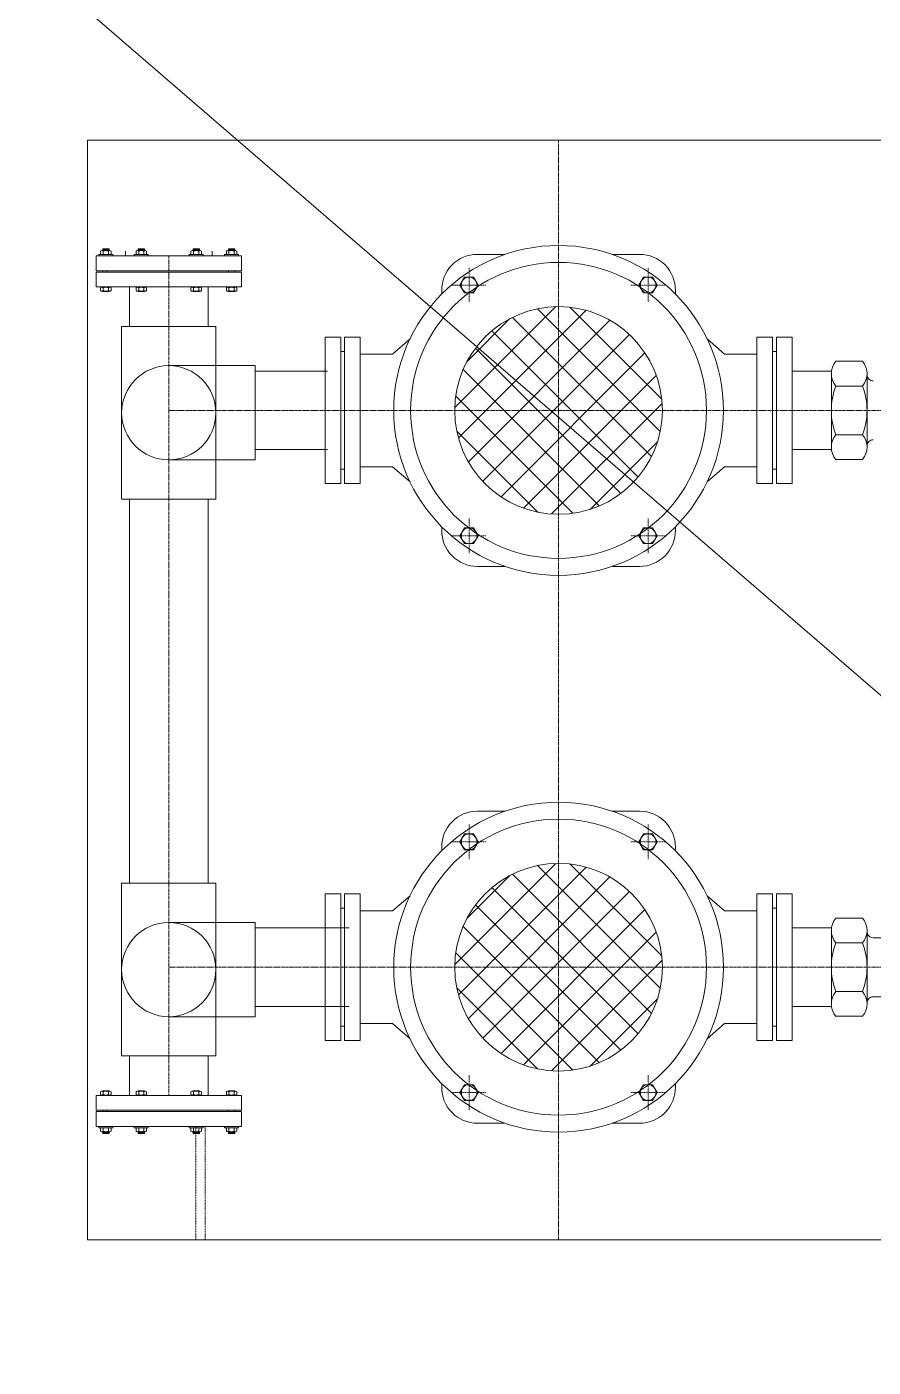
# Model space of a CAD drawing. Header units: millimetres. Extents: x -44713 to 26888, y -13000 to 43000.
# Drawn here: x 10243 to 10648, y 18278 to 18918 of the extents above; entities that cross this region are included whole.
import ezdxf

# ---------------------------------------------------------------- set-up
doc = ezdxf.new("R2010")
doc.units = ezdxf.units.MM
doc.header["$MEASUREMENT"] = 0
for name, pattern in [('1735 X DT-5BR-RFP$0$CENTER', [2, 1.25, -0.25, 0.25, -0.25]), ('1735 X DT-5BR-RFP$0$CONTINU', [0]), ('1735 X DT-5BR-RFP$0$DASHED', [0.75, 0.5, -0.25])]:
    doc.linetypes.add(name, pattern=pattern)
doc.layers.add('00-First Floor Projection', color=1, linetype='Continuous')
doc.layers.add('1735 X DT-5BR-RFP$0$0-MEP', color=251, linetype='Continuous', lineweight=20)
doc.styles.add('1735 X DT-5BR-RFP$0$ARIAL', font='swiss.ttf')
doc.dimstyles.new('1735 X DT-5BR-RFP$0$A&B DIM', dxfattribs={"dimtxt": 250, "dimasz": 250, "dimexe": 100, "dimexo": 100, "dimgap": 0, "dimtad": 0, "dimdec": 0, "dimzin": 12, "dimdsep": 46, "dimtxsty": '1735 X DT-5BR-RFP$0$ARIAL', "dimcen": 0, "dimdle": 100, "dimclrd": 11, "dimclre": 11, "dimclrt": 7, "dimadec": 0, "dimazin": 0, "dimtfac": 1, "dimtdec": 0, "dimtmove": 1, "dimatfit": 2, "dimfxl": 1, "dimtvp": 0.75, "dimtolj": 1, "dimtzin": 12, "dimlwd": 18, "dimlwe": 18, "dimarcsym": 0})

# ---------------------------------------------------------------- blocks, each defined once
blk = doc.blocks.new('1735 X DT-5BR-RFP$0$HOT R.O. WATER CIRCULATION PUMP')
h = blk.add_hatch()
h.set_pattern_fill('ANSI37', color=8, scale=3.6, angle=-270, style=0)
h.set_pattern_definition([(135, (5317.777, -35825.877), (-8.0822305, -8.0822305), []), (225, (5317.777, -35825.877), (8.0822305, -8.0822305), [])])
h.paths.add_polyline_path([(-225, -179.71, 1), (-225, -80.56, 1)])
h = blk.add_hatch()
h.set_pattern_fill('ANSI37', color=8, scale=3.6, angle=-270, style=0)
h.set_pattern_definition([(135, (5317.777, -36091.734), (-8.0822305, -8.0822305), []), (225, (5317.777, -36091.734), (8.0822305, -8.0822305), [])])
h.paths.add_polyline_path([(-225, -445.57, 1), (-225, -346.42, 1)])
for p, q in [((-450, 0), (0, 0)), ((0, -525), (0, 0)), ((-263.79, -55.66), (-250.59, -55.66)), ((-186.21, -55.66), (-199.41, -55.66)), ((-280.8, -72.67), (-280.8, -74.57)), ((-169.2, -72.5), (-169.2, -74.57)), ((-280.8, -187.77), (-280.8, -185.71)), ((-169.2, -187.77), (-169.2, -185.71)), ((-263.79, -204.61), (-250.59, -204.61)), ((-186.21, -204.61), (-199.41, -204.61)), ((-263.79, -321.52), (-250.59, -321.52)), ((-186.21, -321.52), (-199.41, -321.52)), ((-280.8, -338.53), (-280.8, -340.43)), ((-169.2, -338.36), (-169.2, -340.42)), ((-280.8, -453.63), (-280.8, -451.56)), ((-169.2, -453.63), (-169.2, -451.56)), ((-263.79, -470.47), (-250.59, -470.47)), ((-186.21, -470.47), (-199.41, -470.47)), ((-450, -525), (0, -525))]:
    blk.add_line(p, q)
at = {"color": 8, "linetype": '1735 X DT-5BR-RFP$0$CENTER'}
for p, q in [((-225, 0), (-225, -525)), ((-38.81, -469.72), (-38.81, -68.93)), ((-38.81, -130.14), (-622.99, -130.14)), ((-38.81, -395.99), (-622.99, -395.99))]:
    blk.add_line(p, q, dxfattribs=at)
at = {"linetype": '1735 X DT-5BR-RFP$0$DASHED', "ltscale": 0.1}
for p, q in [((-56.25, 0), (-56.25, -54.15)), ((-51.75, 0), (-51.75, -54.15))]:
    blk.add_line(p, q, dxfattribs=at)
at = {"linetype": 'Continuous'}
for p, q in [((-4.12, -54.15), (-73.49, -54.15)), ((-73.49, -61.18), (-73.49, -54.15)), ((-70.09, -51.84), (-70.09, -53.22)), ((-67.58, -51.84), (-67.58, -53.22)), ((-53.18, -51.84), (-53.18, -53.22)), ((-50.67, -51.84), (-50.67, -53.22)), ((-26.94, -51.84), (-26.94, -53.22)), ((-24.44, -51.84), (-24.44, -53.22)), ((-10.03, -51.84), (-10.03, -53.22)), ((-7.52, -51.84), (-7.52, -53.22)), ((-4.12, -54.15), (-4.12, -61.18)), ((-73.49, -61.18), (-4.12, -61.18)), ((-73.49, -68.93), (-73.49, -61.9)), ((-73.49, -61.9), (-4.12, -61.9)), ((-70.37, -61.35), (-70.37, -61.18)), ((-70.37, -61.9), (-70.37, -61.18)), ((-67.3, -61.18), (-67.3, -61.35)), ((-67.3, -61.18), (-67.3, -61.9)), ((-9.15, -61.9), (-9.15, -61.18)), ((-7.24, -61.35), (-7.24, -61.18)), ((-7.24, -61.9), (-7.24, -61.18)), ((-4.12, -61.9), (-4.12, -68.93)), ((-73.49, -68.93), (-4.12, -68.93)), ((-70.37, -69.1), (-70.37, -68.93)), ((-70.09, -70.71), (-70.09, -69.33)), ((-67.58, -70.71), (-67.58, -69.33)), ((-67.3, -68.93), (-67.3, -69.1)), ((-57.56, -68.93), (-57.56, -87.76)), ((-53.46, -69.1), (-53.46, -68.93)), ((-53.18, -70.71), (-53.18, -69.33)), ((-50.67, -70.71), (-50.67, -69.33)), ((-50.39, -68.93), (-50.39, -69.1)), ((-27.22, -68.93), (-27.22, -69.1)), ((-26.94, -70.71), (-26.94, -69.33)), ((-24.44, -70.71), (-24.44, -69.33)), ((-24.16, -69.1), (-24.16, -68.93)), ((-20.06, -68.93), (-20.06, -87.76)), ((-10.31, -68.93), (-10.31, -69.1)), ((-10.03, -70.71), (-10.03, -69.33)), ((-7.52, -70.71), (-7.52, -69.33)), ((-7.24, -69.1), (-7.24, -68.93)), ((-16.31, -87.76), (-61.31, -87.76)), ((-61.31, -87.76), (-61.31, -170.26)), ((-16.31, -170.26), (-16.31, -87.76)), ((-304.29, -103.23), (-295.96, -95.99)), ((-145.71, -103.23), (-154.04, -95.99)), ((-319.69, -103.23), (-304.29, -103.23)), ((-319.69, -103.23), (-319.69, -157.04)), ((-130.31, -103.23), (-145.71, -103.23)), ((-130.31, -103.23), (-130.31, -157.04)), ((-38.81, -106.51), (-80.06, -106.51)), ((-80.06, -106.51), (-80.06, -151.51)), ((-336.56, -111.39), (-355.31, -111.39)), ((-124.98, -111.39), (-80.06, -111.39)), ((-375.29, -116.06), (-390.75, -116.06)), ((-357.44, -118.5), (-370.23, -118.5)), ((-375.29, -144.19), (-390.75, -144.2)), ((-357.44, -141.77), (-370.23, -141.77)), ((-336.56, -148.89), (-355.3, -148.89)), ((-124.98, -148.89), (-80.06, -148.89)), ((-80.06, -151.51), (-38.81, -151.51)), ((-319.69, -157.04), (-304.29, -157.04)), ((-304.29, -157.04), (-295.96, -164.28)), ((-145.71, -157.04), (-154.04, -164.28)), ((-130.31, -157.04), (-145.71, -157.04)), ((-61.31, -170.26), (-16.31, -170.26)), ((-57.56, -353.61), (-57.56, -170.26)), ((-20.06, -170.26), (-20.06, -353.61)), ((-61.31, -436.11), (-61.31, -353.61)), ((-61.31, -353.61), (-16.31, -353.61)), ((-16.31, -353.61), (-16.31, -436.11)), ((-304.29, -369.09), (-295.96, -361.85)), ((-145.71, -369.09), (-154.04, -361.85)), ((-319.69, -369.09), (-304.29, -369.09)), ((-319.69, -369.09), (-319.69, -422.9)), ((-130.31, -369.09), (-145.71, -369.09)), ((-130.31, -369.09), (-130.31, -422.9)), ((-336.56, -377.24), (-355.31, -377.24)), ((-114.56, -377.24), (-80.06, -377.24)), ((-80.06, -417.36), (-80.06, -372.36)), ((-80.06, -372.36), (-38.81, -372.36)), ((-357.44, -384.35), (-370.23, -384.35)), ((-357.44, -407.62), (-370.23, -407.63)), ((-336.56, -414.74), (-355.3, -414.74)), ((-114.56, -414.74), (-80.06, -414.74)), ((-38.81, -417.36), (-80.06, -417.36)), ((-319.69, -422.9), (-304.29, -422.9)), ((-304.29, -422.9), (-295.96, -430.14)), ((-145.71, -422.9), (-154.04, -430.14)), ((-130.31, -422.9), (-145.71, -422.9)), ((-16.31, -436.11), (-61.31, -436.11)), ((-57.56, -454.94), (-57.56, -436.11)), ((-20.06, -454.94), (-20.06, -436.11)), ((-70.09, -453.16), (-70.09, -454.54)), ((-67.58, -453.16), (-67.58, -454.54)), ((-53.18, -453.16), (-53.18, -454.54)), ((-50.67, -453.16), (-50.67, -454.54)), ((-26.94, -453.16), (-26.94, -454.54)), ((-24.44, -453.16), (-24.44, -454.54)), ((-10.03, -453.16), (-10.03, -454.54)), ((-7.52, -453.16), (-7.52, -454.54)), ((-73.49, -454.94), (-73.49, -461.97)), ((-73.49, -454.94), (-4.12, -454.94)), ((-70.37, -454.77), (-70.37, -454.94)), ((-67.3, -454.94), (-67.3, -454.77)), ((-53.46, -454.77), (-53.46, -454.94)), ((-50.39, -454.94), (-50.39, -454.77)), ((-27.22, -454.94), (-27.22, -454.77)), ((-24.16, -454.77), (-24.16, -454.94)), ((-10.31, -454.94), (-10.31, -454.77)), ((-7.24, -454.77), (-7.24, -454.94)), ((-4.12, -461.97), (-4.12, -454.94)), ((-73.49, -461.97), (-4.12, -461.97)), ((-73.49, -462.69), (-4.12, -462.69)), ((-73.49, -462.69), (-73.49, -469.72)), ((-70.37, -461.97), (-70.37, -462.69)), ((-70.37, -462.52), (-70.37, -462.69)), ((-67.3, -462.69), (-67.3, -461.97)), ((-67.3, -462.69), (-67.3, -462.52)), ((-9.15, -461.97), (-9.15, -462.69)), ((-7.24, -461.97), (-7.24, -462.69)), ((-7.24, -462.52), (-7.24, -462.69)), ((-4.12, -469.72), (-4.12, -462.69)), ((-4.12, -469.72), (-73.49, -469.72)), ((-70.09, -472.03), (-70.09, -470.65)), ((-67.58, -472.03), (-67.58, -470.65)), ((-53.18, -472.03), (-53.18, -470.65)), ((-50.67, -472.03), (-50.67, -470.65)), ((-26.94, -472.03), (-26.94, -470.65)), ((-24.44, -472.03), (-24.44, -470.65)), ((-10.03, -472.03), (-10.03, -470.65)), ((-7.52, -472.03), (-7.52, -470.65))]:
    blk.add_line(p, q, dxfattribs=at)
at = {"linetype": '1735 X DT-5BR-RFP$0$CENTER', "ltscale": 0.005}
for p, q in [((-267.75, -78.53), (-267.75, -62.04)), ((-182.25, -78.53), (-182.25, -62.04)), ((-276, -70.29), (-259.5, -70.29)), ((-174, -70.29), (-190.5, -70.29)), ((-267.75, -181.74), (-267.75, -198.23)), ((-182.25, -181.74), (-182.25, -198.23)), ((-276, -189.99), (-259.5, -189.99)), ((-174, -189.99), (-190.5, -189.99)), ((-267.75, -344.39), (-267.75, -327.9)), ((-182.25, -344.39), (-182.25, -327.9)), ((-276, -336.14), (-259.5, -336.14)), ((-174, -336.14), (-190.5, -336.14)), ((-267.75, -447.6), (-267.75, -464.09)), ((-182.25, -447.6), (-182.25, -464.09)), ((-276, -455.84), (-259.5, -455.84)), ((-174, -455.84), (-190.5, -455.84))]:
    blk.add_line(p, q, dxfattribs=at)
at = {"linetype": '1735 X DT-5BR-RFP$0$CONTINU'}
for p, q in [((-59.53, -472.04), (-59.53, -469.72)), ((-18.08, -472.04), (-18.08, -469.72))]:
    blk.add_line(p, q, dxfattribs=at)
at = {"linetype": 'Continuous'}
for points in [[(-67.3, -51.61), (-67.3, -50.74), (-70.37, -50.74), (-70.37, -51.68)], [(-53.46, -51.61), (-53.46, -50.74), (-50.39, -50.74), (-50.39, -51.68)], [(-27.22, -51.61), (-27.22, -50.74), (-24.16, -50.74), (-24.16, -51.68)], [(-10.31, -51.61), (-10.31, -50.74), (-7.24, -50.74), (-7.24, -51.68)], [(-71.36, -53.22), (-71.36, -51.84)], [(-70.73, -51.61), (-66.95, -51.61)], [(-66.95, -53.45), (-70.73, -53.45)], [(-66.31, -51.84), (-66.31, -53.22)], [(-54.45, -51.84), (-54.45, -53.22)], [(-50.03, -51.61), (-53.81, -51.61)], [(-53.81, -53.45), (-50.03, -53.45)], [(-49.4, -53.22), (-49.4, -51.84)], [(-28.22, -51.84), (-28.22, -53.22)], [(-23.8, -51.61), (-27.58, -51.61)], [(-27.58, -53.45), (-23.8, -53.45)], [(-23.16, -53.22), (-23.16, -51.84)], [(-11.3, -51.84), (-11.3, -53.22)], [(-6.89, -51.61), (-10.67, -51.61)], [(-10.67, -53.45), (-6.89, -53.45)], [(-6.25, -53.22), (-6.25, -51.84)], [(-71.36, -69.33), (-71.36, -70.71)], [(-66.95, -69.1), (-70.73, -69.1)], [(-66.31, -70.71), (-66.31, -69.33)], [(-54.45, -69.33), (-54.45, -70.71)], [(-50.03, -69.1), (-53.81, -69.1)], [(-49.4, -70.71), (-49.4, -69.33)], [(-28.22, -70.71), (-28.22, -69.33)], [(-27.58, -69.1), (-23.8, -69.1)], [(-23.16, -69.33), (-23.16, -70.71)], [(-11.3, -70.71), (-11.3, -69.33)], [(-10.67, -69.1), (-6.89, -69.1)], [(-6.25, -69.33), (-6.25, -70.71)], [(-70.73, -70.94), (-66.95, -70.94)], [(-67.3, -70.94), (-67.3, -71.11), (-70.37, -71.11), (-70.37, -70.87)], [(-53.81, -70.94), (-50.03, -70.94)], [(-50.39, -70.94), (-50.39, -71.11), (-53.46, -71.11), (-53.46, -70.87)], [(-23.8, -70.94), (-27.58, -70.94)], [(-27.22, -70.94), (-27.22, -71.11), (-24.16, -71.11), (-24.16, -70.87)], [(-6.89, -70.94), (-10.67, -70.94)], [(-10.31, -70.94), (-10.31, -71.11), (-7.24, -71.11), (-7.24, -70.87)], [(-319.69, -103.23), (-319.69, -95.16), (-327.19, -95.16), (-327.19, -165.12), (-319.69, -165.12), (-319.69, -157.04)], [(-130.31, -103.23), (-130.31, -95.16), (-122.81, -95.16), (-122.81, -165.12), (-130.31, -165.12), (-130.31, -157.04)], [(-357.45, -106.69), (-370.23, -106.69)], [(-372.37, -112.6), (-372.36, -147.67)], [(-355.3, -147.67), (-355.31, -112.59)], [(-370.22, -153.58), (-357.44, -153.57)], [(-319.69, -369.09), (-319.69, -361.02), (-327.19, -361.02), (-327.19, -430.97), (-319.69, -430.97), (-319.69, -422.9)], [(-130.31, -369.09), (-130.31, -361.02), (-122.81, -361.02), (-122.81, -430.97), (-130.31, -430.97), (-130.31, -422.9)], [(-357.45, -372.55), (-370.23, -372.55)], [(-372.37, -378.45), (-372.36, -413.53)], [(-355.3, -413.53), (-355.31, -378.45)], [(-370.22, -419.43), (-357.44, -419.43)], [(-71.36, -454.54), (-71.36, -453.16)], [(-70.73, -452.93), (-66.95, -452.93)], [(-67.3, -452.93), (-67.3, -452.75), (-70.37, -452.75), (-70.37, -453)], [(-66.31, -453.16), (-66.31, -454.54)], [(-54.45, -454.54), (-54.45, -453.16)], [(-53.81, -452.93), (-50.03, -452.93)], [(-50.39, -452.93), (-50.39, -452.75), (-53.46, -452.75), (-53.46, -453)], [(-49.4, -453.16), (-49.4, -454.54)], [(-28.22, -453.16), (-28.22, -454.54)], [(-23.8, -452.93), (-27.58, -452.93)], [(-27.22, -452.93), (-27.22, -452.75), (-24.16, -452.75), (-24.16, -453)], [(-23.16, -454.54), (-23.16, -453.16)], [(-11.3, -453.16), (-11.3, -454.54)], [(-6.89, -452.93), (-10.67, -452.93)], [(-10.31, -452.93), (-10.31, -452.75), (-7.24, -452.75), (-7.24, -453)], [(-6.25, -454.54), (-6.25, -453.16)], [(-66.95, -454.77), (-70.73, -454.77)], [(-50.03, -454.77), (-53.81, -454.77)], [(-27.58, -454.77), (-23.8, -454.77)], [(-10.67, -454.77), (-6.89, -454.77)], [(-71.36, -470.65), (-71.36, -472.03)], [(-66.95, -470.42), (-70.73, -470.42)], [(-70.73, -472.26), (-66.95, -472.26)], [(-67.3, -472.26), (-67.3, -473.13), (-70.37, -473.13), (-70.37, -472.19)], [(-66.31, -472.03), (-66.31, -470.65)], [(-54.45, -472.03), (-54.45, -470.65)], [(-53.81, -470.42), (-50.03, -470.42)], [(-50.03, -472.26), (-53.81, -472.26)], [(-53.46, -472.26), (-53.46, -473.13), (-50.39, -473.13), (-50.39, -472.19)], [(-49.4, -470.65), (-49.4, -472.03)], [(-28.22, -472.03), (-28.22, -470.65)], [(-27.58, -470.42), (-23.8, -470.42)], [(-23.8, -472.26), (-27.58, -472.26)], [(-27.22, -472.26), (-27.22, -473.13), (-24.16, -473.13), (-24.16, -472.19)], [(-23.16, -470.65), (-23.16, -472.03)], [(-11.3, -472.03), (-11.3, -470.65)], [(-10.67, -470.42), (-6.89, -470.42)], [(-6.89, -472.26), (-10.67, -472.26)], [(-10.31, -472.26), (-10.31, -473.13), (-7.24, -473.13), (-7.24, -472.19)], [(-6.25, -470.65), (-6.25, -472.03)]]:
    blk.add_lwpolyline(points, dxfattribs=at)
for points in [[(-72.18, -54.15), (-72.18, -53.45), (-65.5, -53.45), (-65.5, -54.15)], [(-48.58, -54.15), (-48.58, -53.45), (-55.26, -53.45), (-55.26, -54.15)], [(-22.35, -54.15), (-22.35, -53.45), (-29.03, -53.45), (-29.03, -54.15)], [(-5.44, -54.15), (-5.44, -53.45), (-12.12, -53.45), (-12.12, -54.15)], [(-329.06, -165.12), (-329.06, -95.16), (-336.56, -95.16), (-336.56, -165.12)], [(-120.94, -165.12), (-120.94, -95.16), (-113.44, -95.16), (-113.44, -165.12)], [(-329.06, -158.26), (-329.06, -102.01), (-327.19, -102.01), (-327.19, -158.26)], [(-120.94, -158.26), (-120.94, -102.01), (-122.81, -102.01), (-122.81, -158.26)], [(-329.06, -430.97), (-329.06, -361.02), (-336.56, -361.02), (-336.56, -430.97)], [(-120.94, -430.97), (-120.94, -361.02), (-113.44, -361.02), (-113.44, -430.97)], [(-329.06, -424.12), (-329.06, -367.87), (-327.19, -367.87), (-327.19, -424.12)], [(-120.94, -424.12), (-120.94, -367.87), (-122.81, -367.87), (-122.81, -424.12)], [(-72.18, -469.72), (-72.18, -470.42), (-65.5, -470.42), (-65.5, -469.72)], [(-48.58, -469.72), (-48.58, -470.42), (-55.26, -470.42), (-55.26, -469.72)], [(-22.35, -469.72), (-22.35, -470.42), (-29.03, -470.42), (-29.03, -469.72)], [(-5.44, -469.72), (-5.44, -470.42), (-12.12, -470.42), (-12.12, -469.72)]]:
    blk.add_lwpolyline(points, close=True, dxfattribs=at)
for points in [[(-265.58, -74.05), (-263.41, -70.29), (-265.58, -66.53), (-269.92, -66.53), (-272.09, -70.29), (-269.92, -74.05)], [(-184.42, -74.05), (-186.59, -70.29), (-184.42, -66.53), (-180.08, -66.53), (-177.91, -70.29), (-180.08, -74.05)], [(-265.58, -186.23), (-263.41, -189.99), (-265.58, -193.75), (-269.92, -193.75), (-272.09, -189.99), (-269.92, -186.23)], [(-184.42, -186.23), (-186.59, -189.99), (-184.42, -193.75), (-180.08, -193.75), (-177.91, -189.99), (-180.08, -186.23)], [(-265.58, -339.91), (-263.41, -336.14), (-265.58, -332.38), (-269.92, -332.38), (-272.09, -336.14), (-269.92, -339.91)], [(-184.42, -339.91), (-186.59, -336.14), (-184.42, -332.38), (-180.08, -332.38), (-177.91, -336.14), (-180.08, -339.91)], [(-265.58, -452.08), (-263.41, -455.84), (-265.58, -459.61), (-269.92, -459.61), (-272.09, -455.84), (-269.92, -452.08)], [(-184.42, -452.08), (-186.59, -455.84), (-184.42, -459.61), (-180.08, -459.61), (-177.91, -455.84), (-180.08, -452.08)]]:
    blk.add_lwpolyline(points, close=True)
for centre in [(-225, -130.14), (-225, -395.99)]:
    blk.add_circle(centre, 78.75, dxfattribs=at)
for centre, radius in [((-225, -130.14), 70.65), ((-267.75, -70.29), 3.76), ((-182.25, -70.29), 3.76), ((-225, -130.14), 49.57), ((-267.75, -189.99), 3.76), ((-182.25, -189.99), 3.76), ((-225, -395.99), 70.65), ((-267.75, -336.14), 3.76), ((-182.25, -336.14), 3.76), ((-225, -395.99), 49.57), ((-267.75, -455.84), 3.76), ((-182.25, -455.84), 3.76)]:
    blk.add_circle(centre, radius)
at = {"ltscale": 0.1}
for centre in [(-38.81, -129.01), (-38.81, -394.86)]:
    blk.add_circle(centre, 22.5, dxfattribs=at)
at = {"linetype": 'Continuous'}
for centre, radius, start, end in [((-68.94, -34.07), 16.91, 265.14085, 275.53757), ((-68.94, -34.36), 16.91, 265.14085, 275.53757), ((-52.02, -34.07), 16.91, 265.14085, 275.53757), ((-52.02, -34.36), 16.91, 265.14085, 275.53757), ((-25.79, -34.07), 16.91, 265.14085, 275.53757), ((-25.79, -34.36), 16.91, 265.14085, 275.53757), ((-8.88, -34.07), 16.91, 265.14085, 275.53757), ((-8.88, -34.36), 16.91, 265.14085, 275.53757), ((-263.79, -72.67), 17.01, 90, 180.73828), ((-186.21, -72.67), 17.01, 359.26172, 90), ((-70.73, -52.6), 0.994, 50.19425, 129.80575), ((-70.73, -52.46), 0.994, 230.19425, 309.80575), ((-68.94, -34.6), 16.91, 265.14085, 275.53757), ((-68.84, -55.14), 3.53, 69.18422, 110.81578), ((-68.84, -49.92), 3.53, 249.18422, 290.81578), ((-66.95, -52.6), 0.994, 50.19425, 129.80575), ((-66.95, -52.46), 0.994, 230.19425, 309.80575), ((-53.81, -52.6), 0.994, 50.19425, 129.80575), ((-53.81, -52.46), 0.994, 230.19425, 309.80575), ((-52.02, -34.6), 16.91, 265.14085, 275.53757), ((-51.92, -55.14), 3.53, 69.18422, 110.81578), ((-51.92, -49.92), 3.53, 249.18422, 290.81578), ((-50.03, -52.6), 0.994, 50.19425, 129.80575), ((-50.03, -52.46), 0.994, 230.19425, 309.80575), ((-27.58, -52.6), 0.994, 50.19425, 129.80575), ((-27.58, -52.46), 0.994, 230.19425, 309.80575), ((-25.79, -34.6), 16.91, 265.14085, 275.53757), ((-25.69, -55.14), 3.53, 69.18422, 110.81578), ((-25.69, -49.92), 3.53, 249.18422, 290.81578), ((-23.8, -52.6), 0.994, 50.19425, 129.80575), ((-23.8, -52.46), 0.994, 230.19425, 309.80575), ((-10.67, -52.6), 0.994, 50.19425, 129.80575), ((-10.67, -52.46), 0.994, 230.19425, 309.80575), ((-8.88, -34.6), 16.91, 265.14085, 275.53757), ((-8.78, -55.14), 3.53, 69.18422, 110.81578), ((-8.78, -49.92), 3.53, 249.18422, 290.81578), ((-6.89, -52.6), 0.994, 50.19425, 129.80575), ((-6.89, -52.46), 0.994, 230.19425, 309.80575), ((-70.73, -70.09), 0.994, 50.19425, 129.80575), ((-68.84, -72.63), 3.53, 69.18422, 110.81578), ((-66.95, -70.09), 0.994, 50.19425, 129.80575), ((-53.81, -70.09), 0.994, 50.19425, 129.80575), ((-51.92, -72.63), 3.53, 69.18422, 110.81578), ((-50.03, -70.09), 0.994, 50.19425, 129.80575), ((-27.58, -70.09), 0.994, 50.19425, 129.80575), ((-25.69, -72.63), 3.53, 69.18422, 110.81578), ((-23.8, -70.09), 0.994, 50.19425, 129.80575), ((-10.67, -70.09), 0.994, 50.19425, 129.80575), ((-8.78, -72.63), 3.53, 69.18422, 110.81578), ((-6.89, -70.09), 0.994, 50.19425, 129.80575), ((-70.73, -69.94), 0.994, 230.19425, 309.80575), ((-68.84, -67.41), 3.53, 249.18422, 290.81578), ((-66.95, -69.94), 0.994, 230.19425, 309.80575), ((-53.81, -69.94), 0.994, 230.19425, 309.80575), ((-51.92, -67.41), 3.53, 249.18422, 290.81578), ((-50.03, -69.94), 0.994, 230.19425, 309.80575), ((-27.58, -69.94), 0.994, 230.19425, 309.80575), ((-25.69, -67.41), 3.53, 249.18422, 290.81578), ((-23.8, -69.94), 0.994, 230.19425, 309.80575), ((-10.67, -69.94), 0.994, 230.19425, 309.80575), ((-8.78, -67.41), 3.53, 249.18422, 290.81578), ((-6.89, -69.94), 0.994, 230.19425, 309.80575), ((-363.15, -112.59), 9.22, 140.20383, 219.81534), ((-364.53, -112.59), 9.22, 320.20383, 39.81534), ((-375.29, -113.14), 2.93, 269.99911, 0), ((-339.62, -130.13), 32.74, 159.19381, 200.82536), ((-388.05, -130.14), 32.74, 339.19381, 20.82536), ((-375.29, -147.12), 2.93, 0, 90.00089), ((-363.14, -147.67), 9.22, 140.20383, 219.81534), ((-364.52, -147.67), 9.22, 320.20383, 39.81534), ((-263.79, -338.53), 17.01, 90, 180.73828), ((-186.21, -338.53), 17.01, 359.26172, 90), ((-363.15, -378.45), 9.22, 140.20383, 219.81534), ((-364.53, -378.45), 9.22, 320.20383, 39.81534), ((-375.29, -378.99), 2.93, 269.99911, 0), ((-339.62, -395.99), 32.74, 159.19381, 200.82536), ((-388.05, -395.99), 32.74, 339.19381, 20.82536), ((-363.14, -413.53), 9.22, 140.20383, 219.81534), ((-364.52, -413.53), 9.22, 320.20383, 39.81534), ((-375.29, -412.98), 2.93, 0, 90.00089), ((-70.73, -453.92), 0.994, 50.19425, 129.80575), ((-68.84, -456.46), 3.53, 69.18422, 110.81578), ((-66.95, -453.92), 0.994, 50.19425, 129.80575), ((-53.81, -453.92), 0.994, 50.19425, 129.80575), ((-51.92, -456.46), 3.53, 69.18422, 110.81578), ((-50.03, -453.92), 0.994, 50.19425, 129.80575), ((-27.58, -453.92), 0.994, 50.19425, 129.80575), ((-25.69, -456.46), 3.53, 69.18422, 110.81578), ((-23.8, -453.92), 0.994, 50.19425, 129.80575), ((-10.67, -453.92), 0.994, 50.19425, 129.80575), ((-8.78, -456.46), 3.53, 69.18422, 110.81578), ((-6.89, -453.92), 0.994, 50.19425, 129.80575), ((-70.73, -453.77), 0.994, 230.19425, 309.80575), ((-68.84, -451.24), 3.53, 249.18422, 290.81578), ((-66.95, -453.77), 0.994, 230.19425, 309.80575), ((-53.81, -453.77), 0.994, 230.19425, 309.80575), ((-51.92, -451.24), 3.53, 249.18422, 290.81578), ((-50.03, -453.77), 0.994, 230.19425, 309.80575), ((-27.58, -453.77), 0.994, 230.19425, 309.80575), ((-25.69, -451.24), 3.53, 249.18422, 290.81578), ((-23.8, -453.77), 0.994, 230.19425, 309.80575), ((-10.67, -453.77), 0.994, 230.19425, 309.80575), ((-8.78, -451.24), 3.53, 249.18422, 290.81578), ((-6.89, -453.77), 0.994, 230.19425, 309.80575), ((-70.73, -471.41), 0.994, 50.19425, 129.80575), ((-70.73, -471.26), 0.994, 230.19425, 309.80575), ((-68.94, -489.27), 16.91, 84.46243, 94.85915), ((-68.94, -489.51), 16.91, 84.46243, 94.85915), ((-68.94, -489.8), 16.91, 84.46243, 94.85915), ((-68.84, -473.95), 3.53, 69.18422, 110.81578), ((-68.84, -468.73), 3.53, 249.18422, 290.81578), ((-66.95, -471.41), 0.994, 50.19425, 129.80575), ((-66.95, -471.26), 0.994, 230.19425, 309.80575), ((-53.81, -471.41), 0.994, 50.19425, 129.80575), ((-53.81, -471.26), 0.994, 230.19425, 309.80575), ((-52.02, -489.27), 16.91, 84.46243, 94.85915), ((-52.02, -489.51), 16.91, 84.46243, 94.85915), ((-52.02, -489.8), 16.91, 84.46243, 94.85915), ((-51.92, -473.95), 3.53, 69.18422, 110.81578), ((-51.92, -468.73), 3.53, 249.18422, 290.81578), ((-50.03, -471.41), 0.994, 50.19425, 129.80575), ((-50.03, -471.26), 0.994, 230.19425, 309.80575), ((-27.58, -471.41), 0.994, 50.19425, 129.80575), ((-27.58, -471.26), 0.994, 230.19425, 309.80575), ((-25.79, -489.27), 16.91, 84.46243, 94.85915), ((-25.79, -489.51), 16.91, 84.46243, 94.85915), ((-25.79, -489.8), 16.91, 84.46243, 94.85915), ((-25.69, -473.95), 3.53, 69.18422, 110.81578), ((-25.69, -468.73), 3.53, 249.18422, 290.81578), ((-23.8, -471.41), 0.994, 50.19425, 129.80575), ((-23.8, -471.26), 0.994, 230.19425, 309.80575), ((-10.67, -471.41), 0.994, 50.19425, 129.80575), ((-10.67, -471.26), 0.994, 230.19425, 309.80575), ((-8.88, -489.27), 16.91, 84.46243, 94.85915), ((-8.88, -489.51), 16.91, 84.46243, 94.85915), ((-8.88, -489.8), 16.91, 84.46243, 94.85915), ((-8.78, -473.95), 3.53, 69.18422, 110.81578), ((-8.78, -468.73), 3.53, 249.18422, 290.81578), ((-6.89, -471.41), 0.994, 50.19425, 129.80575), ((-6.89, -471.26), 0.994, 230.19425, 309.80575)]:
    blk.add_arc(centre, radius, start, end, dxfattribs=at)
for centre, start, end in [((-263.79, -187.6), 179.26172, 270), ((-186.21, -187.6), 270, 0.73828), ((-263.79, -453.46), 179.26172, 270), ((-186.21, -453.46), 270, 0.73828)]:
    blk.add_arc(centre, 17.01, start, end)
blk = doc.blocks.new('1735 X DT-5BR-RFP$0$RUTRUI')
at = {"rotation": 180}
blk.add_blockref('1735 X DT-5BR-RFP$0$HOT R.O. WATER CIRCULATION PUMP', (485.89, -14.21), dxfattribs=at)
blk = doc.blocks.new('1735 X DT-5BR-RFP$0$_Open90')
at = {"color": 0, "linetype": 'ByBlock', "lineweight": -2}
for p, q in [((-0.5, 0.5), (0, 0)), ((0, 0), (-1, 0)), ((0, 0), (-0.5, -0.5))]:
    blk.add_line(p, q, dxfattribs=at)
blk = doc.blocks.new('1735 X DT-5BR-RFP')
at = {"layer": '1735 X DT-5BR-RFP$0$0-MEP', "color": 253, "lineweight": 0}
blk.add_leader([(13620.1, 16036.41), (9568.78, 19532.92)], dimstyle='1735 X DT-5BR-RFP$0$A&B DIM', override={"dimasz": 300, "dimclrd": 256, "dimldrblk": '1735 X DT-5BR-RFP$0$_Open90'}, dxfattribs=at)
at = {"layer": '1735 X DT-5BR-RFP$0$0-MEP'}
blk.add_blockref('1735 X DT-5BR-RFP$0$RUTRUI', (9786.35, 18353.12), dxfattribs=at)

msp = doc.modelspace()

# ---------------------------------------------------------------- block references
at = {"layer": '00-First Floor Projection'}
msp.add_blockref('1735 X DT-5BR-RFP', (0, 0), dxfattribs=at)

doc.saveas('drawing.dxf')
